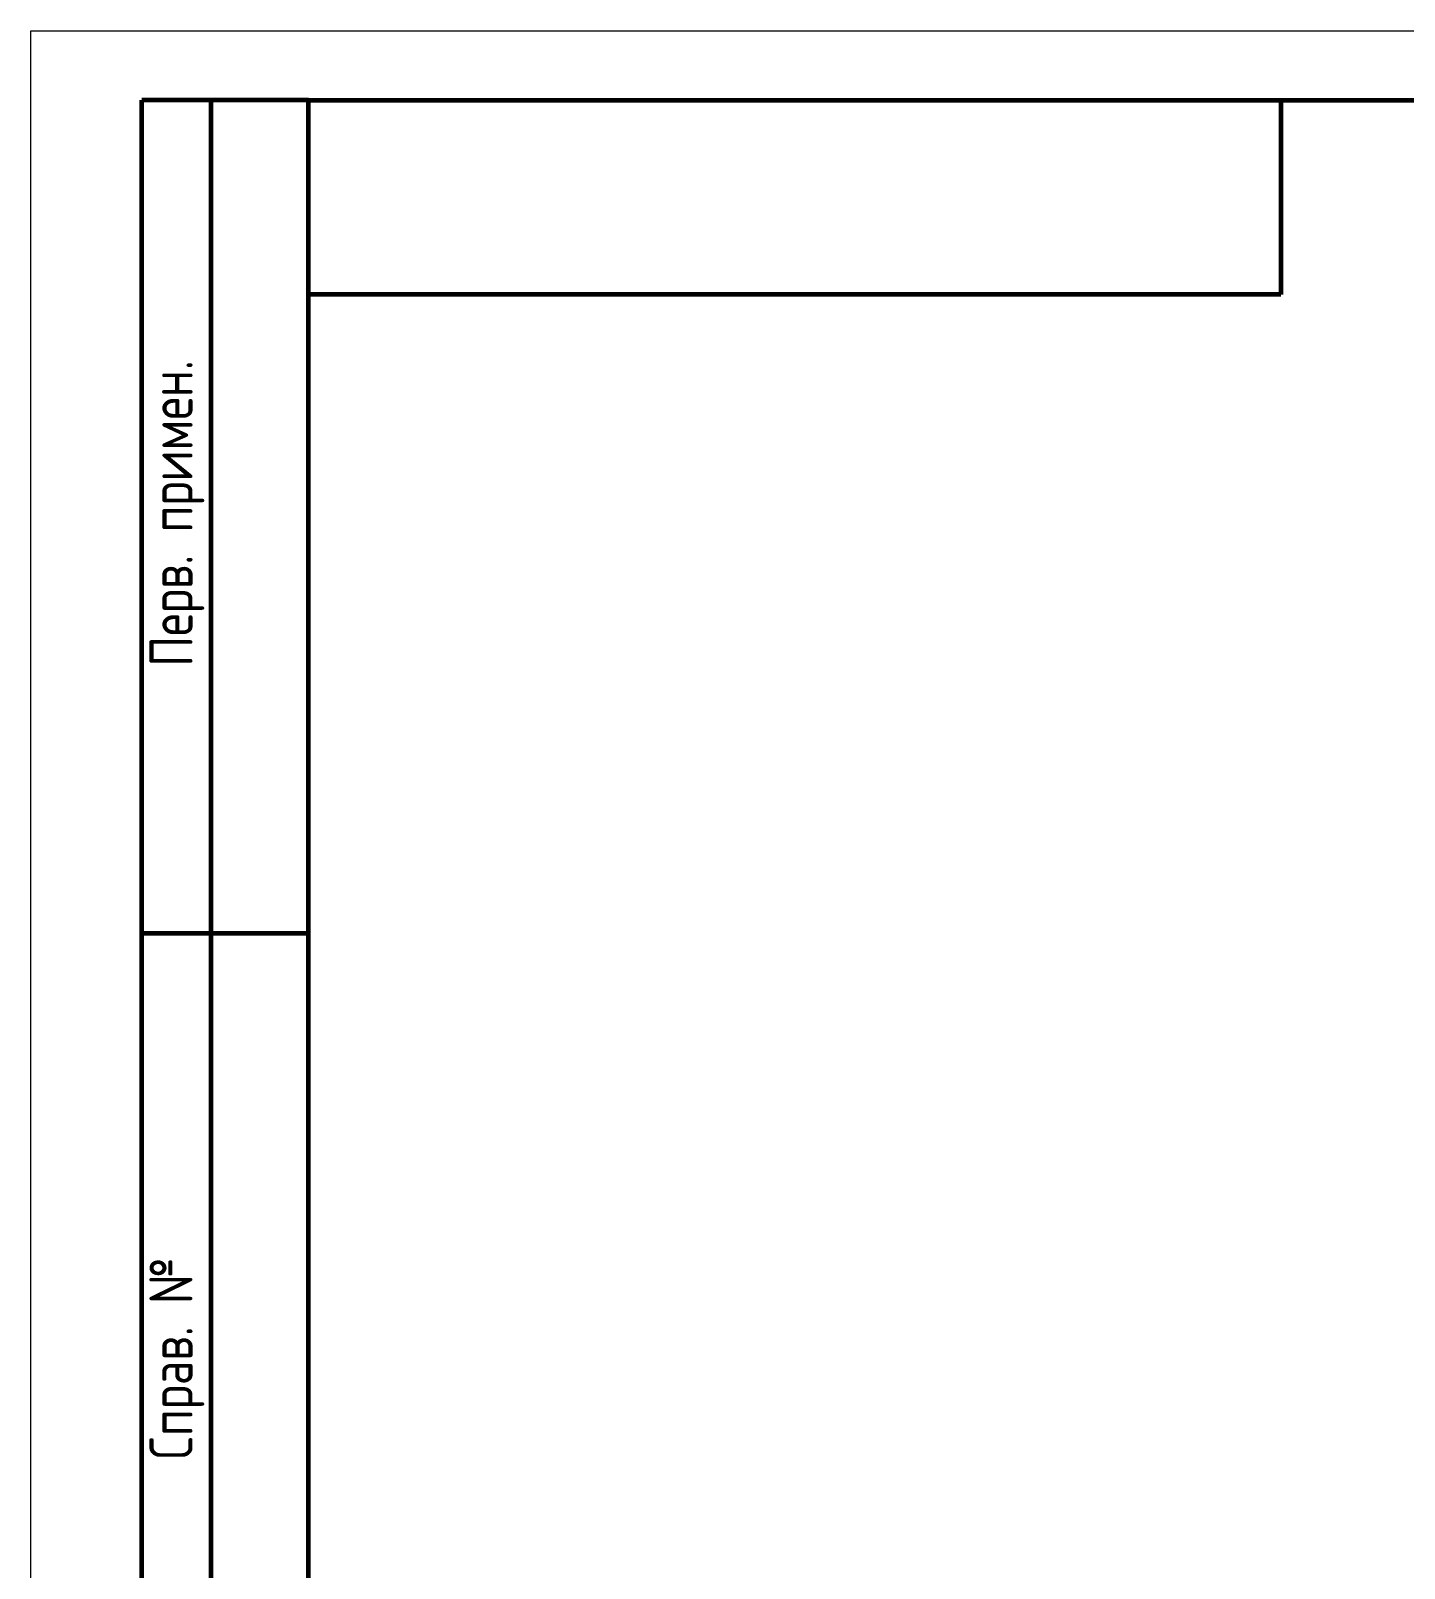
# Model space of a CAD drawing. Header units: millimetres. Extents: x -101 to 319, y -85 to 212.
# Drawn here: x -100.5 to -1.7, y 101.4 to 212.1 of the extents above; entities that cross this region are included whole.
import ezdxf
from ezdxf.enums import TextEntityAlignment as Align

# ---------------------------------------------------------------- set-up
doc = ezdxf.new("R2010")
doc.units = ezdxf.units.MM
doc.linetypes.add('K5LT_BASIC', pattern=[0])
doc.linetypes.add('K5LT_THIN', pattern=[0])
for name, color, linetype in [('BORDER_TEXT', 7, 'Continuous'), ('TEXT', 4, 'Continuous'), ('TEXT_TRANSLATION_EN', 51, 'Continuous'), ('TITLE_TEXT', 7, 'Continuous')]:
    doc.layers.add(name, color=color, linetype=linetype)
doc.styles.get("Standard").update_dxf_attribs({"font": 'GOST_A.TTF'})

# ---------------------------------------------------------------- blocks, each defined once
blk = doc.blocks.new('Border_A3')
at = {"color": 7, "linetype": 'K5LT_THIN', "lineweight": 18}
for p, q in [((-20, -5), (-20, 292)), ((-20, 292), (400, 292))]:
    blk.add_line(p, q, dxfattribs=at)
at = {"color": 7, "linetype": 'K5LT_BASIC', "lineweight": 60}
for p, q in [((-12, 167), (-12, 287)), ((0, 287), (-12, 287)), ((-7, 167), (-7, 287)), ((0, 0), (0, 287)), ((0, 287), (395, 287)), ((70, 287), (70, 273)), ((70, 273), (0, 273)), ((0, 227), (-12, 227))]:
    blk.add_line(p, q, dxfattribs=at)
at = {"color": 7, "char_height": 3.1, "attachment_point": 1, "rotation": 90, "line_spacing_factor": 1.064516}
for s, insert in [('Перв. примен.', (-11.45, 246.21)), ('Справ. №', (-11.45, 189.14))]:
    blk.add_mtext(s, dxfattribs=dict(at, insert=insert))
at = {"layer": 'BORDER_TEXT', "color": 7}
for tag, height, p in [('RUTITLE', 4, (335, 47.5)), ('PROJECT_TITLE_2', 4, (313.54, 26.7)), ('PROJECT_TITLE_3', 4, (313.54, 19.47)), ('RUSHEET', 2.5, (363.59, 17.19)), ('RUSHTS', 2.5, (391.73, 17.23)), ('COMPANY', 4, (310, 7.5))]:
    blk.add_attdef(tag, text='', height=height, dxfattribs=at).set_placement(p, align=Align.MIDDLE_CENTER)
blk.add_attdef('PROJECT_TITLE_1', text='', height=4, dxfattribs=at).set_placement((313.31, 35.19), align=Align.TOP_CENTER)
at = {"layer": 'TEXT', "color": 7, "lineweight": 5}
for tag, p in [('RUDES', (227.5, 27.5)), ('RUCHECK', (227.5, 22.5)), ('RUTCONT', (227.5, 17.5)), ('RUNCONT', (227.5, 7.5)), ('RUPEM', (227.5, 2.5))]:
    blk.add_attdef(tag, text='', height=2.5, dxfattribs=at).set_placement(p, align=Align.MIDDLE_LEFT)
for tag, p in [('RUDESDATA', (269.87, 27.34)), ('RUCHECKDATA', (269.87, 22.35)), ('RUTCONTDATA', (269.87, 17.35)), ('RUNCONTDATA', (269.87, 7.35)), ('RUPEMDATA', (269.87, 2.35))]:
    blk.add_attdef(tag, text='', height=2.3, dxfattribs=at).set_placement(p, align=Align.MIDDLE_CENTER)
at = {"layer": 'TEXT_TRANSLATION_EN', "color": 7}
blk.add_attdef('SCALE', text='', height=4, dxfattribs=at).set_placement((386, 27.5), align=Align.MIDDLE_CENTER)
at = {"layer": 'TITLE_TEXT', "color": 7, "lineweight": 30}
blk.add_attdef('RUTITLE_TOP', text='', height=4, rotation=180, dxfattribs=at).set_placement((67.76, 279.43), align=Align.MIDDLE_LEFT)

msp = doc.modelspace()

# ---------------------------------------------------------------- block references
msp.add_blockref('Border_A3', (-80.537, -79.912))

doc.saveas('drawing.dxf')
